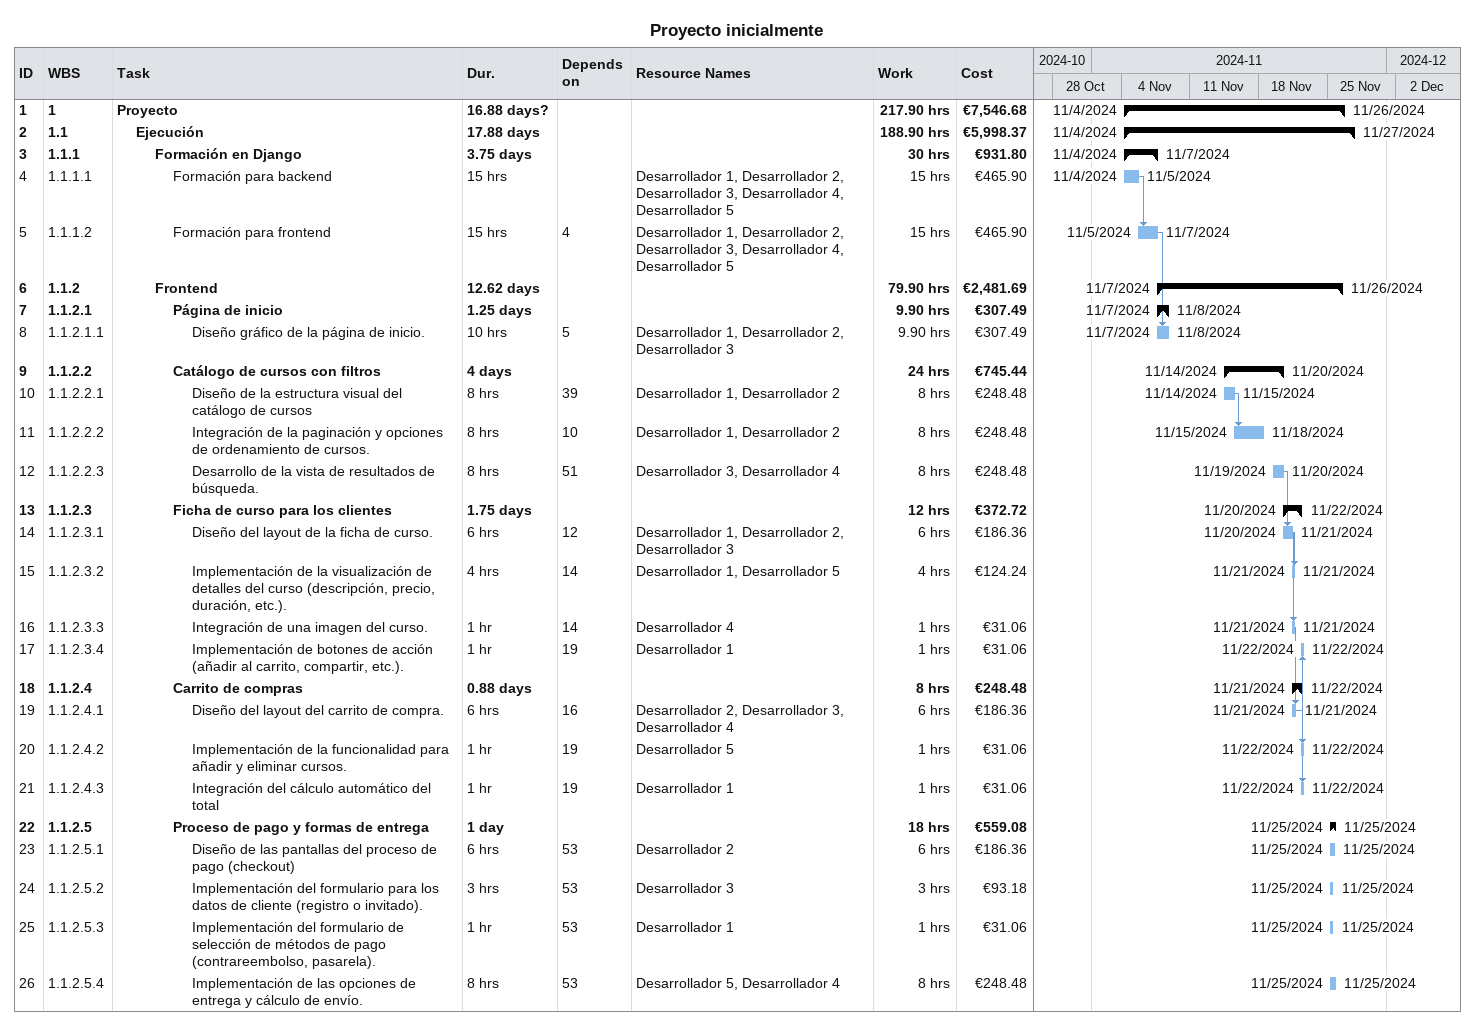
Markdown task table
Proyecto inicialmente

| ID | WBS | Task | Duration | Start | Finish | Predecessors | Resources | Work (h) | Cost (€) |
|---|---|---|---|---|---|---|---|---|---|
| 1 | 1 | **Proyecto** | 16.88d? | 2024-11-04 | 2024-11-26 |  |  | 217.90 | 7546.68 |
| 2 | 1.1 | **Ejecución** | 17.88d | 2024-11-04 | 2024-11-27 |  |  | 188.90 | 5998.37 |
| 3 | 1.1.1 | **Formación en Django** | 3.75d | 2024-11-04 | 2024-11-07 |  |  | 30 | 931.80 |
| 4 | 1.1.1.1 | Formación para backend | 15h | 2024-11-04 | 2024-11-05 |  | Desarrollador 1, Desarrollador 2, Desarrollador 3, Desarrollador 4, Desarrollador 5 | 15 | 465.90 |
| 5 | 1.1.1.2 | Formación para frontend | 15h | 2024-11-05 | 2024-11-07 | 4 | Desarrollador 1, Desarrollador 2, Desarrollador 3, Desarrollador 4, Desarrollador 5 | 15 | 465.90 |
| 6 | 1.1.2 | **Frontend** | 12.62d | 2024-11-07 | 2024-11-26 |  |  | 79.90 | 2481.69 |
| 7 | 1.1.2.1 | **Página de inicio** | 1.25d | 2024-11-07 | 2024-11-08 |  |  | 9.90 | 307.49 |
| 8 | 1.1.2.1.1 | Diseño gráfico de la página de inicio. | 10h | 2024-11-07 | 2024-11-08 | 5 | Desarrollador 1, Desarrollador 2, Desarrollador 3 | 9.90 | 307.49 |
| 9 | 1.1.2.2 | **Catálogo de cursos con filtros** | 4d | 2024-11-14 | 2024-11-20 |  |  | 24 | 745.44 |
| 10 | 1.1.2.2.1 | Diseño de la estructura visual del catálogo de cursos | 8h | 2024-11-14 | 2024-11-15 | 39 | Desarrollador 1, Desarrollador 2 | 8 | 248.48 |
| 11 | 1.1.2.2.2 | Integración de la paginación y opciones de ordenamiento de cursos. | 8h | 2024-11-15 | 2024-11-18 | 10 | Desarrollador 1, Desarrollador 2 | 8 | 248.48 |
| 12 | 1.1.2.2.3 | Desarrollo de la vista de resultados de búsqueda. | 8h | 2024-11-19 | 2024-11-20 | 51 | Desarrollador 3, Desarrollador 4 | 8 | 248.48 |
| 13 | 1.1.2.3 | **Ficha de curso para los clientes** | 1.75d | 2024-11-20 | 2024-11-22 |  |  | 12 | 372.72 |
| 14 | 1.1.2.3.1 | Diseño del layout de la ficha de curso. | 6h | 2024-11-20 | 2024-11-21 | 12 | Desarrollador 1, Desarrollador 2, Desarrollador 3 | 6 | 186.36 |
| 15 | 1.1.2.3.2 | Implementación de la visualización de detalles del curso (descripción, precio, duración, etc.). | 4h | 2024-11-21 | 2024-11-21 | 14 | Desarrollador 1, Desarrollador 5 | 4 | 124.24 |
| 16 | 1.1.2.3.3 | Integración de una imagen del curso. | 1h | 2024-11-21 | 2024-11-21 | 14 | Desarrollador 4 | 1 | 31.06 |
| 17 | 1.1.2.3.4 | Implementación de botones de acción (añadir al carrito, compartir, etc.). | 1h | 2024-11-22 | 2024-11-22 | 19 | Desarrollador 1 | 1 | 31.06 |
| 18 | 1.1.2.4 | **Carrito de compras** | 0.88d | 2024-11-21 | 2024-11-22 |  |  | 8 | 248.48 |
| 19 | 1.1.2.4.1 | Diseño del layout del carrito de compra. | 6h | 2024-11-21 | 2024-11-21 | 16 | Desarrollador 2, Desarrollador 3, Desarrollador 4 | 6 | 186.36 |
| 20 | 1.1.2.4.2 | Implementación de la funcionalidad para añadir y eliminar cursos. | 1h | 2024-11-22 | 2024-11-22 | 19 | Desarrollador 5 | 1 | 31.06 |
| 21 | 1.1.2.4.3 | Integración del cálculo automático del total | 1h | 2024-11-22 | 2024-11-22 | 19 | Desarrollador 1 | 1 | 31.06 |
| 22 | 1.1.2.5 | **Proceso de pago y formas de entrega** | 1d | 2024-11-25 | 2024-11-25 |  |  | 18 | 559.08 |
| 23 | 1.1.2.5.1 | Diseño de las pantallas del proceso de pago (checkout) | 6h | 2024-11-25 | 2024-11-25 | 53 | Desarrollador 2 | 6 | 186.36 |
| 24 | 1.1.2.5.2 | Implementación del formulario para los datos de cliente (registro o invitado). | 3h | 2024-11-25 | 2024-11-25 | 53 | Desarrollador 3 | 3 | 93.18 |
| 25 | 1.1.2.5.3 | Implementación del formulario de selección de métodos de pago (contrareembolso, pasarela). | 1h | 2024-11-25 | 2024-11-25 | 53 | Desarrollador 1 | 1 | 31.06 |
| 26 | 1.1.2.5.4 | Implementación de las opciones de entrega y cálculo de envío. | 8h | 2024-11-25 | 2024-11-25 | 53 | Desarrollador 5, Desarrollador 4 | 8 | 248.48 |
